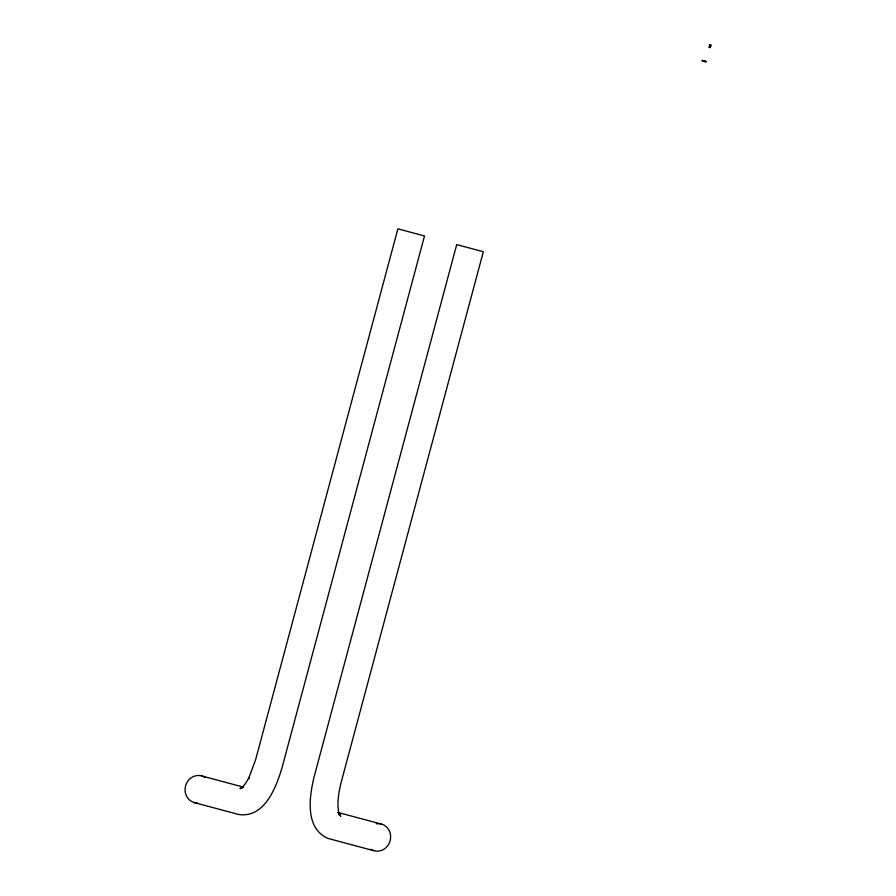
<?xml version="1.0" encoding="UTF-8"?>
<svg xmlns="http://www.w3.org/2000/svg" width="896" height="896" viewBox="0 0 896 896"><rect width="100%" height="100%" fill="white"/><g stroke="black" fill="none" stroke-linecap="round" stroke-linejoin="round"><path stroke-width="1.34" d="M702.822 60.816L705.846 61.622M709.184 47.298L709.856 44.8L710.931 45.091L710.259 47.589L709.184 47.298L710.013 44.968M709.733 46.682L710.293 44.912L709.621 47.41M709.822 47.466L710.539 45.114M710.158 47.555L710.707 45.158M242.928 787.382L239.96 788.704L243.555 786.386L241.371 788.323L245.381 783.698L249.222 777.302L248.483 778.826L255.573 759.909L397.88 228.838L424.514 235.973L282.083 767.558C276.203 787.349 264.443 818.574 238.538 814.442L193.973 802.502M702.206 60.368L706.384 61.488M702.15 60.57L706.328 61.69M702.934 61.264L705.309 61.891M201.958 776.003L243.208 787.058M338.061 812.47L381.752 824.174M373.766 850.685L328.082 838.443C304.506 828.352 309.333 796.309 314.238 776.339L456.714 244.608L483.336 251.731L341.074 782.645C338.542 793.274 336.482 804.552 339.405 815.315L338.744 812.482L340.794 816.39L339.102 813.613M337.747 812.594L339.752 813.534M376.208 823.827A13.843 12.79 -75 0 1 390.286 840.011A13.843 12.79 -75 0 1 370.742 849.251M197.288 803.029A13.843 12.846 -75 0 1 185.685 785.49A13.843 12.846 -75 0 1 205.005 777.426"/></g></svg>
